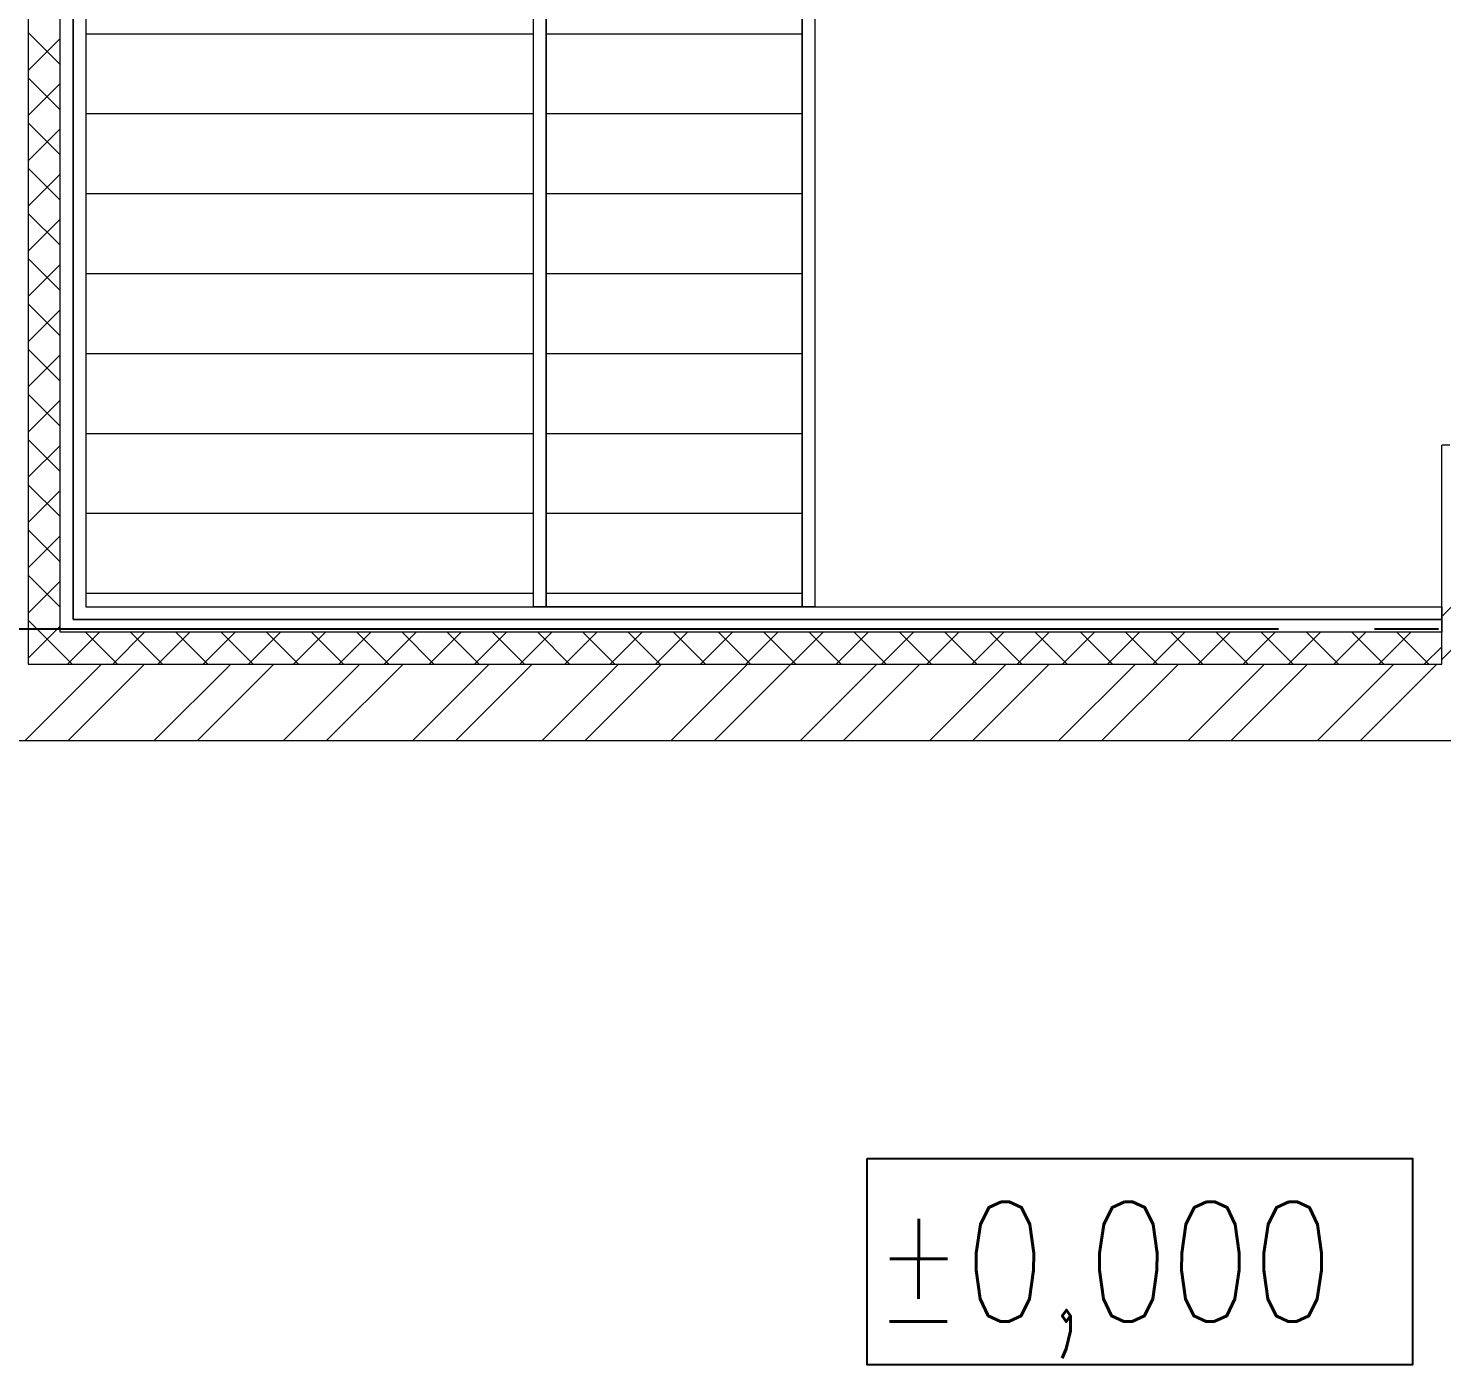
# Model space of a CAD drawing. Header units: inches. Extents: x -19662 to 10260, y -11808 to 5048.
# Drawn here: x -7856 to -5646, y -3414 to -1324 of the extents above; entities that cross this region are included whole.
import ezdxf

# ---------------------------------------------------------------- set-up
doc = ezdxf.new("R2010")
doc.units = ezdxf.units.IN
doc.header["$MEASUREMENT"] = 0
doc.linetypes.add('CONTI', pattern=[0])
doc.linetypes.add('GOST2.303 5', pattern=[24, 20, -1.5, 1, -1.5])
doc.layers.add('axis_dim', color=40, linetype='CONTI')
for name, color, linetype, lineweight in [('doors_windows', 4, 'Continuous', 5), ('floor', 179, 'Continuous', 5), ('furniture', 36, 'Continuous', 0), ('mark', 4, 'Continuous', 15), ('Wall2', 40, 'Continuous', 5)]:
    doc.layers.add(name, color=color, linetype=linetype, lineweight=lineweight)
doc.styles.add('GOST 2.304', font='CS_Gost2304.shx', dxfattribs={"width": 0.8, "oblique": 15})
pattern_1 = [(180, (95554.35, 25041.96), (-3e-14, -125), [])]

# ---------------------------------------------------------------- blocks, each defined once
blk = doc.blocks.new('dsgdf')
at = {"color": 0}
blk.add_line((152149.2, 48329), (152149.2, 48301.5), dxfattribs=at)
at = {"color": 0, "lineweight": 0}
blk.add_line((152161.7, 48301.5), (152149.2, 48301.5), dxfattribs=at)

msp = doc.modelspace()

# ---------------------------------------------------------------- hatches: boundary and pattern name
at = {"layer": 'floor', "lineweight": 0, "ltscale": 4}
h = msp.add_hatch(dxfattribs=at)
h.set_pattern_fill('ANSI31', color=256, scale=1000, angle=135)
h.set_pattern_definition(pattern_1)
h.paths.add_polyline_path([(-7765.6, -2229), (-7065.6, -2229), (-7065.6, -119), (-7765.6, -119)])
h = msp.add_hatch(dxfattribs=at)
h.set_pattern_fill('ANSI31', color=256, scale=1000, angle=135)
h.set_pattern_definition(pattern_1)
h.paths.add_polyline_path([(-7045.6, -2229), (-7045.6, -119), (-6645.6, -119), (-6645.6, -2229)])

# ---------------------------------------------------------------- linework, layer by layer
at = {"layer": 'axis_dim', "linetype": 'GOST2.303 5', "lineweight": 25, "ltscale": 100}
msp.add_lwpolyline([(-3500.6, -2264), (-9250.6, -2264)], dxfattribs=at)
at = {"layer": 'floor', "lineweight": 0, "ltscale": 4}
msp.add_lwpolyline([(-7765.6, -2229), (-7065.6, -2229), (-7065.6, -119), (-7765.6, -119), (-7765.6, -2229)], dxfattribs=at)
for points in [[(-7065.6, -2229), (-7065.6, -119), (-7045.6, -119), (-7045.6, -2229)], [(-7045.6, -2229), (-7045.6, -119), (-6645.6, -119), (-6645.6, -2229)], [(-6645.5, -2229), (-6645.5, -119), (-6625.6, -119), (-6625.6, -2229)]]:
    msp.add_lwpolyline(points, close=True, dxfattribs=at)
at = {"layer": 'furniture', "ltscale": 100}
for points in [[(-7855.6, -29), (-7855.6, -2319)], [(-7805.6, -2269), (-7805.6, -79)], [(-7805.6, -2269), (-7805.6, -79)], [(-7785.6, -2249), (-7785.6, -99)], [(-7785.6, -99), (-7785.6, -2249)], [(-7765.6, -119), (-7765.6, -2229)], [(-7805.6, -1381.1), (-7855.6, -1331.1)], [(-7855.6, -1390.3), (-7805.6, -1340.3)], [(-7805.6, -1451.8), (-7855.6, -1401.8)], [(-7855.6, -1461), (-7805.6, -1411)], [(-7805.6, -1522.5), (-7855.6, -1472.5)], [(-7855.6, -1531.8), (-7805.6, -1481.8)], [(-7805.6, -1593.2), (-7855.6, -1543.2)], [(-7855.6, -1602.5), (-7805.6, -1552.5)], [(-7805.6, -1663.9), (-7855.6, -1613.9)], [(-7855.6, -1673.2), (-7805.6, -1623.2)], [(-7805.6, -1734.6), (-7855.6, -1684.6)], [(-7855.6, -1743.9), (-7805.6, -1693.9)], [(-7805.6, -1805.3), (-7855.6, -1755.3)], [(-7855.6, -1814.6), (-7805.6, -1764.6)], [(-7805.6, -1876.1), (-7855.6, -1826.1)], [(-7855.6, -1885.3), (-7805.6, -1835.3)], [(-7805.6, -1946.8), (-7855.6, -1896.8)], [(-7855.6, -1956), (-7805.6, -1906)], [(-7805.6, -2017.5), (-7855.6, -1967.5)], [(-7855.6, -2026.7), (-7805.6, -1976.7)], [(-7805.6, -2088.2), (-7855.6, -2038.2)], [(-7855.6, -2097.4), (-7805.6, -2047.4)], [(-7805.6, -2158.9), (-7855.6, -2108.9)], [(-7855.6, -2168.2), (-7805.6, -2118.2)], [(-7805.6, -2229.6), (-7855.6, -2179.6)], [(-7855.6, -2238.9), (-7805.6, -2188.9)], [(-7765.6, -2229), (-5645.6, -2229)], [(-5645.6, -2229), (-5645.6, -2249)], [(-7821.2, -2284.7), (-7855.6, -2250.3)], [(-5645.6, -2249), (-7785.6, -2249)], [(-7785.6, -2249), (-5645.6, -2249)], [(-5645.6, -2249), (-5645.6, -2269)], [(-7855.6, -2309.6), (-7805.6, -2259.6)], [(-5645.6, -2269), (-7805.6, -2269)], [(-5645.6, -2269), (-7805.6, -2269)], [(-7794.3, -2319), (-7744.3, -2269)], [(-7716.2, -2319), (-7766.2, -2269)], [(-7723.6, -2319), (-7673.6, -2269)], [(-7645.5, -2319), (-7695.5, -2269)], [(-7652.9, -2319), (-7602.9, -2269)], [(-7574.7, -2319), (-7624.7, -2269)], [(-7582.2, -2319), (-7532.2, -2269)], [(-7504, -2319), (-7554, -2269)], [(-7511.4, -2319), (-7461.4, -2269)], [(-7433.3, -2319), (-7483.3, -2269)], [(-7440.7, -2319), (-7390.7, -2269)], [(-7362.6, -2319), (-7412.6, -2269)], [(-7370, -2319), (-7320, -2269)], [(-7291.9, -2319), (-7341.9, -2269)], [(-7299.3, -2319), (-7249.3, -2269)], [(-7221.2, -2319), (-7271.2, -2269)], [(-7228.6, -2319), (-7178.6, -2269)], [(-7150.5, -2319), (-7200.5, -2269)], [(-7157.9, -2319), (-7107.9, -2269)], [(-7079.8, -2319), (-7129.8, -2269)], [(-7087.2, -2319), (-7037.2, -2269)], [(-7009.1, -2319), (-7059.1, -2269)], [(-7016.5, -2319), (-6966.5, -2269)], [(-6938.3, -2319), (-6988.3, -2269)], [(-6945.8, -2319), (-6895.8, -2269)], [(-6867.6, -2319), (-6917.6, -2269)], [(-6875, -2319), (-6825, -2269)], [(-6796.9, -2319), (-6846.9, -2269)], [(-6804.3, -2319), (-6754.3, -2269)], [(-6726.2, -2319), (-6776.2, -2269)], [(-6733.6, -2319), (-6683.6, -2269)], [(-6655.5, -2319), (-6705.5, -2269)], [(-6662.9, -2319), (-6612.9, -2269)], [(-6584.8, -2319), (-6634.8, -2269)], [(-6592.2, -2319), (-6542.2, -2269)], [(-6514.1, -2319), (-6564.1, -2269)], [(-6521.5, -2319), (-6471.5, -2269)], [(-6443.4, -2319), (-6493.4, -2269)], [(-6450.8, -2319), (-6400.8, -2269)], [(-6372.7, -2319), (-6422.7, -2269)], [(-6380.1, -2319), (-6330.1, -2269)], [(-6301.9, -2319), (-6351.9, -2269)], [(-6309.4, -2319), (-6259.4, -2269)], [(-6231.2, -2319), (-6281.2, -2269)], [(-6238.7, -2319), (-6188.7, -2269)], [(-6160.5, -2319), (-6210.5, -2269)], [(-6167.9, -2319), (-6117.9, -2269)], [(-6089.8, -2319), (-6139.8, -2269)], [(-6097.2, -2319), (-6047.2, -2269)], [(-6019.1, -2319), (-6069.1, -2269)], [(-6026.5, -2319), (-5976.5, -2269)], [(-5948.4, -2319), (-5998.4, -2269)], [(-5955.8, -2319), (-5905.8, -2269)], [(-5877.7, -2319), (-5927.7, -2269)], [(-5885.1, -2319), (-5835.1, -2269)], [(-5807, -2319), (-5857, -2269)], [(-5814.4, -2319), (-5764.4, -2269)], [(-5736.3, -2319), (-5786.3, -2269)], [(-5743.7, -2319), (-5693.7, -2269)], [(-5665.6, -2319), (-5715.6, -2269)], [(-5645.6, -2319), (-5645.6, -2269)], [(-7786.9, -2319), (-7821.2, -2284.7)], [(-5673, -2319), (-5645.6, -2291.6)], [(-7855.6, -2319), (-5645.6, -2319)]]:
    msp.add_lwpolyline(points, dxfattribs=at)
at = {"layer": 'mark', "linetype": 'Continuous', "lineweight": 25, "ltscale": 75}
msp.add_lwpolyline([(-6544.1, -3091.9), (-5691.2, -3091.9), (-5691.2, -3414.4), (-6544.1, -3414.4)], close=True, dxfattribs=at)
at = {"layer": 'Wall2', "ltscale": 100}
for points in [[(-5645.6, -2319), (-5645.6, -1988.9)], [(-5645.6, -2244.1), (-5525.6, -2124.1)], [(-5645.6, -2311.4), (-5525.6, -2191.4)], [(-7861.1, -2439), (-7741.1, -2319)], [(-7855.6, -2319), (-7855.6, -2319)], [(-7855.6, -2319), (-7855.6, -2319)], [(-7855.6, -2319), (-5645.6, -2319)], [(-7793.7, -2439), (-7673.7, -2319)], [(-7659, -2439), (-7539, -2319)], [(-7591.7, -2439), (-7471.7, -2319)], [(-7457, -2439), (-7337, -2319)], [(-7389.6, -2439), (-7269.6, -2319)], [(-7254.9, -2439), (-7134.9, -2319)], [(-7187.6, -2439), (-7067.6, -2319)], [(-7052.8, -2439), (-6932.9, -2319)], [(-6985.5, -2439), (-6865.5, -2319)], [(-6850.8, -2439), (-6730.8, -2319)], [(-6783.4, -2439), (-6663.4, -2319)], [(-6648.7, -2439), (-6528.7, -2319)], [(-6581.4, -2439), (-6461.4, -2319)], [(-6446.7, -2439), (-6326.7, -2319)], [(-6379.3, -2439), (-6259.3, -2319)], [(-6244.6, -2439), (-6124.6, -2319)], [(-6177.3, -2439), (-6057.3, -2319)], [(-6042.6, -2439), (-5922.6, -2319)], [(-5975.2, -2439), (-5855.2, -2319)], [(-5840.5, -2439), (-5720.5, -2319)], [(-5773.2, -2439), (-5653.2, -2319)], [(-5645.6, -2319), (-5645.6, -2319)], [(-4925.6, -2439), (-7975.6, -2439)]]:
    msp.add_lwpolyline(points, dxfattribs=at)

# ---------------------------------------------------------------- block references
at = {"layer": 'doors_windows', "color": 0, "linetype": 'ByBlock', "lineweight": 9, "extrusion": (0, 0, -1), "zscale": -1, "rotation": 180}
msp.add_blockref('dsgdf', (157794.8, 46325.2), dxfattribs=at)

# ---------------------------------------------------------------- texts
at = {"layer": 'mark', "linetype": 'Continuous', "lineweight": 25, "ltscale": 75, "insert": (-6534.7, -3159.4), "char_height": 187.5, "width": 759.467, "attachment_point": 1, "style": 'GOST 2.304'}
msp.add_mtext('{\\Fsimplex|c0;\\Q0.2618;%%P\\Fsimplex|c204;0,000}', dxfattribs=at)

doc.saveas('drawing.dxf')
